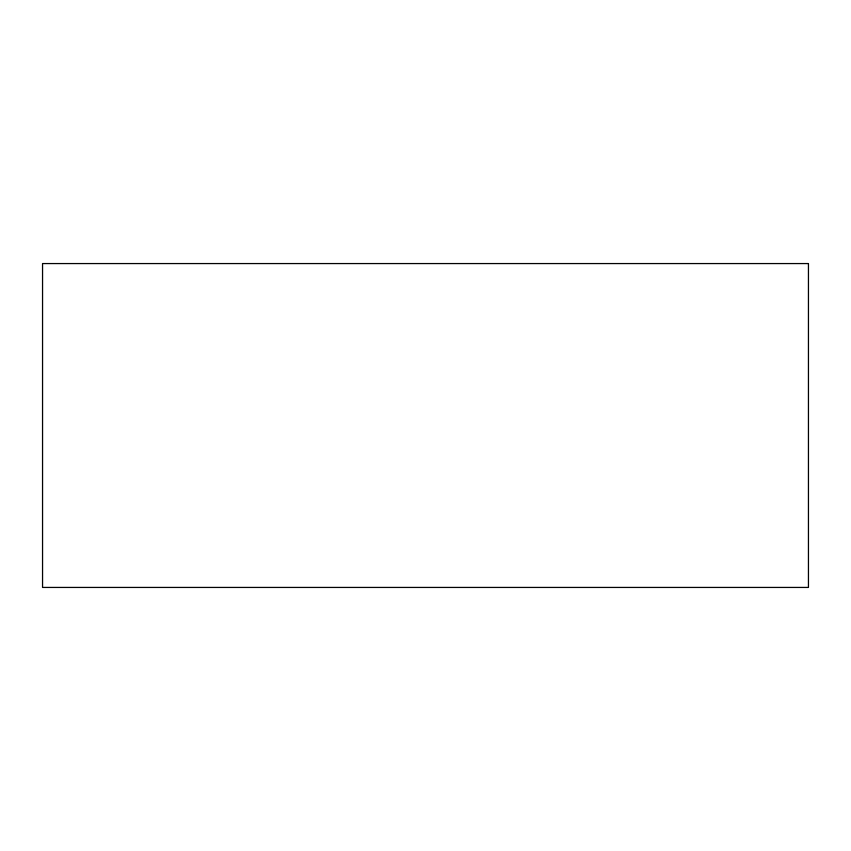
<?xml version="1.0" encoding="UTF-8"?>
<svg xmlns="http://www.w3.org/2000/svg" width="851" height="851" viewBox="0 0 851 851"><rect width="100%" height="100%" fill="white"/><g stroke="black" fill="none" stroke-linecap="round" stroke-linejoin="round"><path stroke-width="1.28" d="M808.45 263.565L42.55 263.565L42.55 587.435L808.45 587.435L808.45 263.565"/></g></svg>
